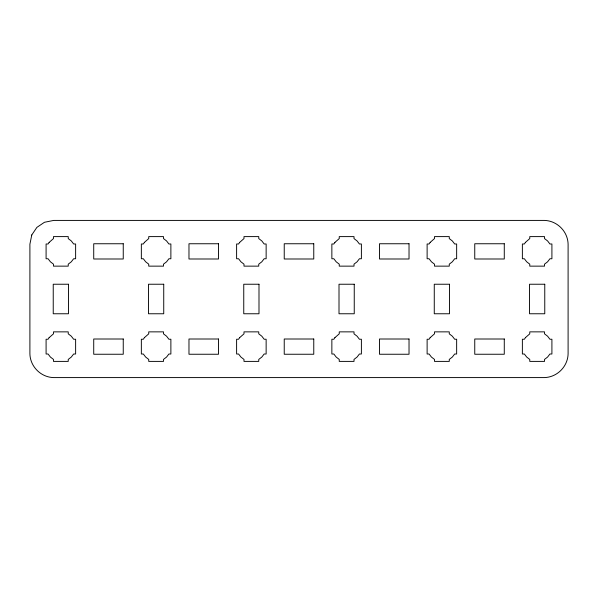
<?xml version="1.0" encoding="UTF-8"?>
<svg xmlns="http://www.w3.org/2000/svg" width="598" height="598" viewBox="0 0 598 598"><rect width="100%" height="100%" fill="white"/><g stroke="black" fill="none" stroke-linecap="round" stroke-linejoin="round"><path stroke-width="0.9" d="M31.769 234.962L29.9 244.231L29.9 353.769C30.154 366.581 40.911 377.331 53.715 377.585L544.285 377.585C557.089 377.331 567.846 366.581 568.1 353.769L568.1 244.231C567.846 231.419 557.089 220.669 544.285 220.415L53.715 220.415L44.446 222.284L36.874 227.389L31.769 234.962M49.148 242.384L48.072 243.991L46.091 243.991L46.091 258.755L48.072 258.755L50.419 261.812L53.476 264.159L53.476 266.14L68.239 266.14L68.239 264.159L71.297 261.812L73.644 258.755L75.625 258.755L75.625 243.991L73.644 243.991L71.297 240.934L68.239 238.58L68.239 236.606L53.476 236.606L53.476 238.58L49.148 242.384M49.148 337.638L48.072 339.245L46.091 339.245L46.091 354.009L48.072 354.009L50.419 357.066L53.476 359.42L53.476 361.394L68.239 361.394L68.239 359.42L71.297 357.066L73.644 354.009L75.625 354.009L75.625 339.245L73.644 339.245L71.297 336.188L68.239 333.841L68.239 331.86L53.476 331.86L53.476 333.841L49.148 337.638M144.402 242.384L143.326 243.991L141.352 243.991L141.352 258.755L143.326 258.755L145.673 261.812L148.73 264.159L148.73 266.14L163.501 266.14L163.501 264.159L166.558 261.812L168.905 258.755L170.879 258.755L170.879 243.991L168.905 243.991L166.558 240.934L163.501 238.58L163.501 236.606L148.73 236.606L148.73 238.58L144.402 242.384M144.402 337.638L143.326 339.245L141.352 339.245L141.352 354.009L143.326 354.009L145.673 357.066L148.73 359.42L148.73 361.394L163.501 361.394L163.501 359.42L166.558 357.066L168.905 354.009L170.879 354.009L170.879 339.245L168.905 339.245L166.558 336.188L163.501 333.841L163.501 331.86L148.73 331.86L148.73 333.841L144.402 337.638M239.663 242.384L238.58 243.991L236.606 243.991L236.606 258.755L238.58 258.755L240.934 261.812L243.991 264.159L243.991 266.14L258.755 266.14L258.755 264.159L261.812 261.812L264.159 258.755L266.14 258.755L266.14 243.991L264.159 243.991L261.812 240.934L258.755 238.58L258.755 236.606L243.991 236.606L243.991 238.58L239.663 242.384M239.663 337.638L238.58 339.245L236.606 339.245L236.606 354.009L238.58 354.009L240.934 357.066L243.991 359.42L243.991 361.394L258.755 361.394L258.755 359.42L261.812 357.066L264.159 354.009L266.14 354.009L266.14 339.245L264.159 339.245L261.812 336.188L258.755 333.841L258.755 331.86L243.991 331.86L243.991 333.841L239.663 337.638M334.917 242.384L333.841 243.991L331.86 243.991L331.86 258.755L333.841 258.755L336.188 261.812L339.245 264.159L339.245 266.14L354.009 266.14L354.009 264.159L357.066 261.812L359.42 258.755L361.394 258.755L361.394 243.991L359.42 243.991L357.066 240.934L354.009 238.58L354.009 236.606L339.245 236.606L339.245 238.58L334.917 242.384M334.917 337.638L333.841 339.245L331.86 339.245L331.86 354.009L333.841 354.009L336.188 357.066L339.245 359.42L339.245 361.394L354.009 361.394L354.009 359.42L357.066 357.066L359.42 354.009L361.394 354.009L361.394 339.245L359.42 339.245L357.066 336.188L354.009 333.841L354.009 331.86L339.245 331.86L339.245 333.841L334.917 337.638M430.171 242.384L429.095 243.991L427.122 243.991L427.122 258.755L429.095 258.755L431.442 261.812L434.499 264.159L434.499 266.14L449.27 266.14L449.27 264.159L452.327 261.812L454.674 258.755L456.648 258.755L456.648 243.991L454.674 243.991L452.327 240.934L449.27 238.58L449.27 236.606L434.499 236.606L434.499 238.58L430.171 242.384M430.171 337.638L429.095 339.245L427.122 339.245L427.122 354.009L429.095 354.009L431.442 357.066L434.499 359.42L434.499 361.394L449.27 361.394L449.27 359.42L452.327 357.066L454.674 354.009L456.648 354.009L456.648 339.245L454.674 339.245L452.327 336.188L449.27 333.841L449.27 331.86L434.499 331.86L434.499 333.841L430.171 337.638M525.433 242.384L524.356 243.991L522.375 243.991L522.375 258.755L524.356 258.755L526.703 261.812L529.761 264.159L529.761 266.14L544.524 266.14L544.524 264.159L547.581 261.812L549.928 258.755L551.909 258.755L551.909 243.991L549.928 243.991L547.581 240.934L544.524 238.58L544.524 236.606L529.761 236.606L529.761 238.58L525.433 242.384M525.433 337.638L524.356 339.245L522.375 339.245L522.375 354.009L524.356 354.009L526.703 357.066L529.761 359.42L529.761 361.394L544.524 361.394L544.524 359.42L547.581 357.066L549.928 354.009L551.909 354.009L551.909 339.245L549.928 339.245L547.581 336.188L544.524 333.841L544.524 331.86L529.761 331.86L529.761 333.841L525.433 337.638M123.248 243.752L93.722 243.752L93.722 258.994L123.248 258.994L123.248 243.752M218.509 243.752L188.975 243.752L188.975 258.994L218.509 258.994L218.509 243.752M313.763 243.752L284.237 243.752L284.237 258.994L313.763 258.994L313.763 243.752M409.025 243.752L379.491 243.752L379.491 258.994L409.025 258.994L409.025 243.752M504.278 243.752L474.752 243.752L474.752 258.994L504.278 258.994L504.278 243.752M68.478 284.237L53.237 284.237L53.237 313.763L68.478 313.763L68.478 284.237M163.732 284.237L148.491 284.237L148.491 313.763L163.732 313.763L163.732 284.237M258.994 284.237L243.752 284.237L243.752 313.763L258.994 313.763L258.994 284.237M354.248 284.237L339.006 284.237L339.006 313.763L354.248 313.763L354.248 284.237M449.509 284.237L434.268 284.237L434.268 313.763L449.509 313.763L449.509 284.237M544.763 284.237L529.522 284.237L529.522 313.763L544.763 313.763L544.763 284.237M123.248 339.006L93.722 339.006L93.722 354.248L123.248 354.248L123.248 339.006M218.509 339.006L188.975 339.006L188.975 354.248L218.509 354.248L218.509 339.006M313.763 339.006L284.237 339.006L284.237 354.248L313.763 354.248L313.763 339.006M409.025 339.006L379.491 339.006L379.491 354.248L409.025 354.248L409.025 339.006M504.278 339.006L474.752 339.006L474.752 354.248L504.278 354.248L504.278 339.006"/></g></svg>
